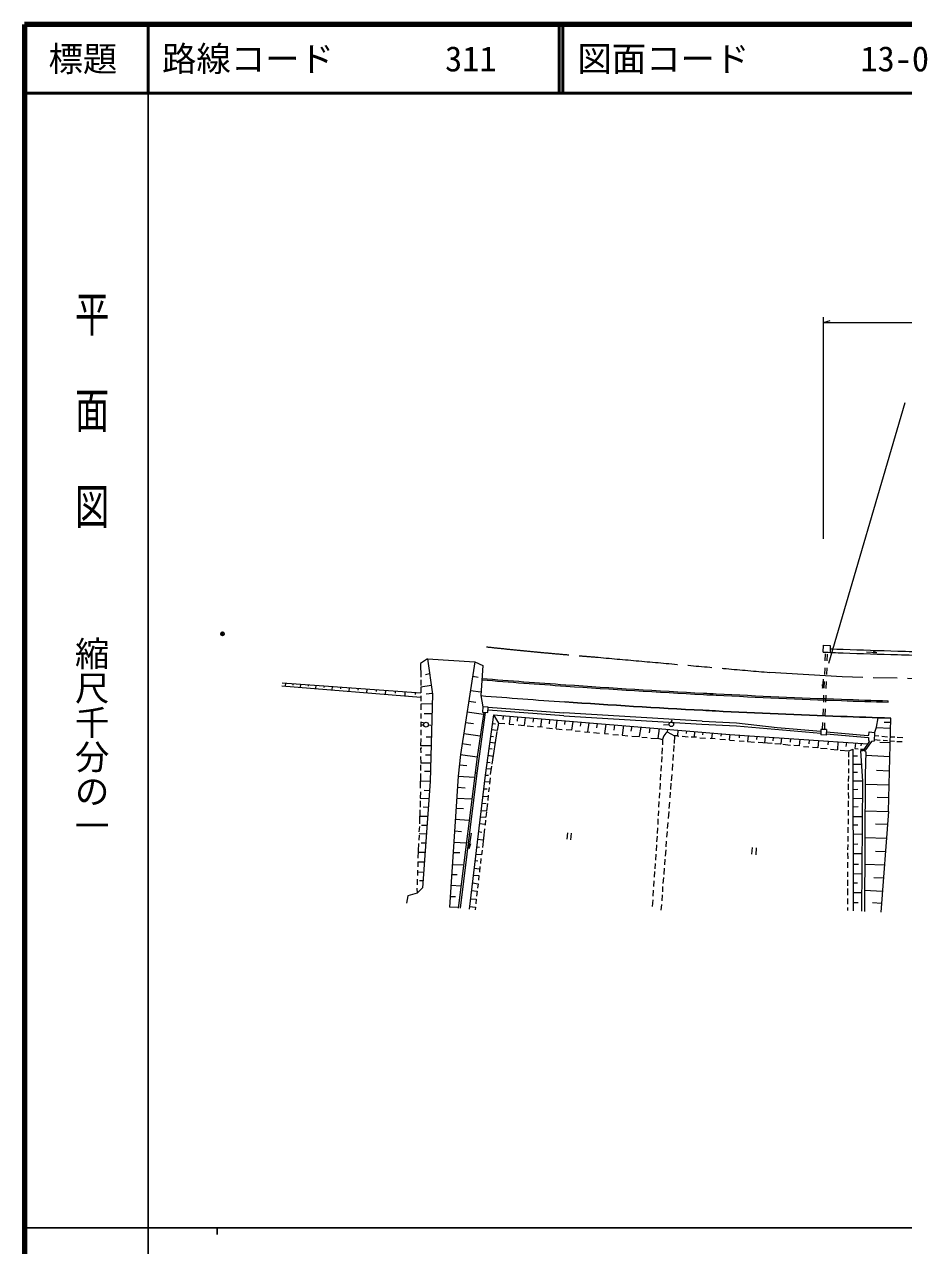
# Model space of a CAD drawing. Units: millimetres, scale not verified. Extents: x 40000 to 680000, y 20000 to 380000.
# Drawn here: x 40000 to 167791, y 202409 to 380000 of the extents above; entities that cross this region are included whole.
import ezdxf
from ezdxf.enums import TextEntityAlignment as Align

# ---------------------------------------------------------------- set-up
doc = ezdxf.new("R2010")
doc.units = ezdxf.units.MM
doc.header["$LTSCALE"] = 1000
doc.header["$PDMODE"] = 32
doc.header["$PDSIZE"] = 500
doc.linetypes.add('CHAIN', pattern=[18.5, 12, -1.5, 3.5, -1.5])
doc.linetypes.add('USER1', pattern=[2, 1, -1])
for name, color, linetype, lineweight in [('M-BGD', 7, 'Continuous', 13), ('M-BMK', 2, 'CHAIN', 13), ('M-STR-HTXT', 7, 'Continuous', 13), ('M-TTL', 2, 'Continuous', 140), ('M-TTL-BAND', 7, 'Continuous', 25), ('M-TTL-LINE', 7, 'Continuous', 50)]:
    doc.layers.add(name, color=color, linetype=linetype, lineweight=lineweight)
doc.layers.add('M-OTRS', color=6, linetype='Continuous')
doc.layers.add('M-TTL-TXT', color=7, linetype='Continuous')
doc.styles.add('@ＭＳ ゴシック', font='')
doc.styles.add('ＭＳ ゴシック', font='')
doc.styles.get('@ＭＳ ゴシック').set_extended_font_data('@MS Gothic')
doc.styles.get('ＭＳ ゴシック').set_extended_font_data('MS Gothic')

msp = doc.modelspace()

# ---------------------------------------------------------------- linework, layer by layer
at = {"layer": 'M-BGD'}
for p, q in [((156107, 288714), (156145, 289714)), ((156145, 289714), (157144, 289676)), ((157144, 289676), (157106, 288676)), ((98597, 287719), (97582, 287060)), ((98597, 287719), (99298, 282606)), ((98597, 287719), (105494, 287300)), ((162389, 288761), (163910, 288680)), ((97582, 287060), (97611, 285062)), ((105494, 287300), (103387, 273828)), ((105494, 287301), (106655, 286768)), ((106655, 286768), (106321, 282392)), ((77453, 284255), (97612, 282773)), ((77952, 284219), (77920, 283787)), ((97625, 284680), (97624, 283853)), ((98894, 285552), (98310, 285403)), ((105168, 285216), (105931, 285075)), ((156085, 284792), (156027, 283479)), ((77431, 283828), (97616, 282155)), ((79031, 284139), (79015, 283924)), ((80109, 284060), (80076, 283609)), ((81238, 283977), (81221, 283751)), ((82366, 283894), (82332, 283422)), ((83547, 283807), (83530, 283571)), ((84728, 283720), (84691, 283226)), ((85963, 283629), (85945, 283382)), ((87198, 283539), (87160, 283022)), ((88491, 283443), (88472, 283185)), ((89783, 283348), (89743, 282808)), ((91135, 283249), (91115, 282979)), ((92487, 283150), (92446, 282584)), ((93902, 283045), (93881, 282763)), ((95316, 282941), (95273, 282349)), ((96796, 282833), (96775, 282537)), ((97613, 283622), (97612, 282773)), ((99126, 283861), (97613, 283622)), ((99283, 282711), (98404, 282611)), ((99298, 282606), (98975, 269904)), ((104844, 283137), (106359, 282930)), ((106321, 282392), (106322, 282390)), ((106321, 282392), (106620, 280779)), ((106332, 282551), (106333, 282551)), ((97636, 281140), (97604, 280325)), ((97608, 282359), (97641, 281595)), ((99261, 281180), (97636, 281140)), ((104600, 281570), (105608, 281459)), ((106620, 280779), (106561, 279981)), ((107418, 280720), (106620, 280779)), ((107358, 279922), (107418, 280720)), ((107418, 280720), (118421, 279903)), ((165567, 281435), (165572, 281635)), ((97625, 279783), (97628, 279052)), ((99225, 279737), (98098, 279724)), ((104359, 280028), (106734, 279711)), ((106988, 279949), (105744, 271126)), ((106767, 279966), (105819, 273508)), ((106561, 279981), (107358, 279922)), ((108162, 279589), (106996, 270822)), ((118390, 279464), (107385, 280281)), ((108162, 279589), (142557, 276732)), ((108162, 279588), (108926, 278361)), ((109611, 279469), (109556, 278923)), ((110589, 279390), (110458, 278267)), ((111661, 279300), (111602, 278681)), ((112802, 279206), (112659, 278055)), ((113983, 279108), (113886, 278526)), ((115156, 279012), (115014, 277813)), ((116326, 278915), (116265, 278303)), ((117392, 278827), (117229, 277629)), ((118390, 279464), (138483, 278257)), ((138506, 278696), (118421, 279903)), ((134110, 278842), (134031, 278544)), ((164043, 279154), (163791, 277794)), ((164068, 279180), (164043, 279154)), ((165584, 265513), (165947, 279122)), ((98096, 278367), (97618, 278525)), ((97618, 278525), (97623, 277844)), ((97621, 278162), (98029, 278145)), ((97624, 277398), (97625, 276635)), ((98728, 278134), (99081, 278079)), ((104117, 278471), (105259, 278310)), ((108735, 277301), (107872, 277407)), ((107970, 272436), (108719, 277176)), ((107999, 278357), (108470, 278301)), ((108926, 278361), (108735, 277301)), ((108926, 278361), (109807, 278341)), ((110458, 278267), (110467, 278246)), ((110467, 278246), (111136, 278188)), ((111770, 278123), (112659, 278055)), ((113099, 277985), (113987, 277918)), ((115318, 277801), (114588, 277830)), ((115885, 277683), (116773, 277615)), ((117311, 277547), (118167, 277481)), ((118565, 278730), (118503, 278182)), ((119522, 277361), (118767, 277392)), ((119709, 278636), (119522, 277361)), ((120034, 277262), (120764, 277233)), ((120860, 278541), (120764, 277932)), ((121396, 277141), (122189, 277078)), ((122045, 278443), (121853, 277105)), ((123257, 278343), (123157, 277709)), ((124528, 278238), (124314, 276867)), ((125769, 278135), (125667, 277385)), ((127069, 278028), (126864, 276632)), ((128273, 277929), (128138, 277223)), ((129592, 277820), (129380, 276439)), ((130926, 277710), (130828, 276987)), ((132258, 277600), (132055, 276141)), ((133720, 278139), (132881, 278072)), ((133500, 277484), (133428, 277137)), ((133428, 277137), (134491, 276544)), ((134975, 277362), (134913, 276527)), ((136245, 277271), (136192, 276868)), ((137428, 277168), (137288, 276347)), ((138483, 278257), (143508, 277995)), ((138506, 278696), (143530, 278435)), ((138620, 277059), (138570, 276677)), ((143508, 277995), (155759, 276923)), ((143530, 278435), (149403, 277767)), ((149403, 277767), (155769, 277206)), ((155779, 277468), (155749, 276668)), ((156579, 277440), (155779, 277468)), ((156579, 277440), (156548, 276641)), ((156567, 277136), (162584, 276606)), ((162729, 276648), (162782, 277135)), ((162782, 277135), (163555, 277048)), ((163555, 277048), (163504, 275771)), ((163791, 277764), (163555, 277048)), ((163791, 277764), (165897, 277674)), ((165930, 278470), (164989, 278487)), ((97633, 276158), (97595, 275067)), ((98378, 276414), (99139, 276384)), ((103641, 275420), (104913, 275242)), ((103866, 276863), (106262, 276530)), ((107633, 275611), (108450, 275507)), ((107753, 276512), (108205, 276461)), ((122727, 277019), (123583, 276952)), ((124314, 276867), (124914, 276843)), ((125514, 276755), (126370, 276689)), ((126864, 276632), (127701, 276564)), ((128302, 276495), (129380, 276439)), ((129728, 276363), (130520, 276300)), ((131057, 276202), (132218, 276131)), ((132218, 276131), (132770, 276021)), ((134491, 276544), (134430, 275444)), ((134913, 276527), (134491, 276544)), ((134913, 276527), (135106, 276486)), ((135614, 276469), (136470, 276403)), ((137676, 276331), (136914, 276362)), ((138182, 276264), (139006, 276199)), ((140401, 276094), (139671, 276140)), ((139964, 276947), (139894, 276126)), ((141066, 276036), (141891, 276003)), ((141260, 276840), (141213, 276507)), ((142557, 276732), (142460, 276003)), ((142460, 276003), (142543, 275913)), ((142543, 275913), (143222, 275886)), ((142557, 276732), (162582, 275379)), ((143888, 276642), (143872, 276241)), ((143918, 275794), (144616, 275766)), ((145203, 276553), (145101, 275732)), ((145101, 275732), (146105, 275631)), ((146486, 276466), (146430, 276011)), ((148672, 275419), (146676, 275594)), ((147684, 276386), (147582, 275515)), ((148834, 276308), (148776, 275790)), ((149903, 275326), (149085, 275390)), ((149969, 275387), (149903, 275326)), ((150040, 276226), (149969, 275387)), ((150259, 275328), (151366, 275201)), ((151340, 276138), (151320, 275624)), ((152705, 276046), (152632, 275101)), ((154080, 275953), (154018, 275357)), ((155435, 275862), (155341, 274800)), ((156548, 276641), (155749, 276668)), ((156556, 276850), (162686, 276289)), ((156850, 275752), (156795, 275245)), ((158235, 275673), (158168, 274514)), ((159479, 275583), (159421, 274981)), ((160789, 275498), (160723, 274693)), ((161623, 275444), (161576, 275085)), ((162863, 275783), (161915, 274417)), ((163126, 275723), (162130, 274312)), ((162584, 276606), (162729, 276648)), ((162686, 276289), (162670, 275889)), ((162670, 275889), (162687, 275862)), ((162687, 275862), (162863, 275783)), ((163504, 275771), (163126, 275723)), ((163513, 276002), (164401, 275932)), ((163536, 276565), (164202, 276538)), ((164324, 275619), (165854, 275547)), ((164613, 276482), (165437, 276417)), ((164813, 275909), (165478, 275851)), ((165859, 275805), (166493, 275780)), ((165875, 276407), (166517, 276381)), ((166815, 275733), (167609, 275702)), ((166839, 276333), (167664, 276299)), ((97575, 273553), (97616, 272563)), ((97772, 274769), (97578, 274745)), ((97578, 274745), (97616, 274060)), ((99106, 275074), (97595, 275067)), ((99072, 273753), (98303, 273749)), ((103387, 273828), (103056, 270662)), ((105819, 273508), (103061, 251479)), ((103387, 273828), (105819, 273508)), ((107380, 273706), (108154, 273603)), ((107515, 274722), (107974, 274671)), ((132635, 273544), (132601, 272687)), ((132707, 274782), (132671, 273893)), ((134313, 273827), (134247, 272971)), ((134397, 275127), (134330, 274240)), ((152632, 275101), (151841, 275133)), ((153235, 275007), (154027, 274944)), ((155341, 274800), (154533, 274866)), ((155704, 274746), (156687, 274675)), ((157161, 274590), (158168, 274514)), ((158587, 274467), (159877, 274352)), ((159790, 274235), (159790, 273440)), ((159877, 274352), (160421, 274597)), ((160421, 274597), (160469, 251090)), ((161096, 273607), (160423, 273598)), ((160723, 274693), (161169, 274643)), ((161894, 274360), (161509, 274337)), ((161509, 274337), (161813, 269925)), ((161550, 274624), (162045, 274604)), ((161915, 274417), (161894, 274360)), ((162130, 274312), (162316, 274190)), ((162316, 274190), (162196, 270846)), ((162297, 273721), (165802, 273537)), ((97585, 272313), (97584, 271486)), ((99042, 272583), (97616, 272563)), ((103230, 272321), (104315, 272219)), ((107127, 271806), (107840, 271742)), ((107247, 272707), (107703, 272658)), ((107896, 272121), (107718, 270920)), ((132566, 272244), (132501, 271419)), ((134205, 272464), (134135, 271513)), ((159795, 271786), (159767, 271088)), ((159773, 273091), (159804, 272295)), ((161643, 272393), (160425, 272394)), ((97584, 271073), (97536, 268912)), ((99011, 271336), (98174, 271334)), ((103056, 270662), (101772, 251606)), ((103057, 270669), (105444, 270516)), ((105744, 271126), (103317, 251454)), ((106996, 270822), (104651, 251323)), ((105744, 271126), (105516, 271087)), ((106996, 270822), (107469, 270803)), ((107686, 270444), (107617, 269525)), ((132467, 270944), (132433, 270087)), ((134095, 270910), (134026, 269991)), ((159786, 270706), (159754, 269912)), ((161095, 271204), (160428, 271196)), ((162196, 270846), (162119, 251014)), ((163874, 271527), (165748, 271452)), ((97555, 268403), (97518, 267485)), ((98976, 269918), (97559, 269929)), ((98975, 269904), (97863, 254415)), ((98097, 268625), (98881, 268593)), ((102948, 269058), (104058, 268999)), ((106757, 268831), (107262, 268810)), ((106883, 269876), (107641, 269845)), ((107563, 269050), (107473, 268386)), ((132299, 268248), (132268, 267454)), ((132389, 269643), (132353, 268754)), ((133868, 268344), (133803, 267520)), ((133951, 269644), (133915, 268755)), ((159746, 268291), (159775, 267431)), ((159759, 269562), (159755, 268672)), ((161813, 269925), (160430, 269936)), ((161154, 268713), (160433, 268705)), ((161813, 269925), (161672, 251034)), ((162191, 269522), (165696, 269405)), ((97508, 267069), (97504, 266179)), ((97518, 267485), (98798, 267431)), ((102840, 267458), (105051, 267374)), ((106509, 266768), (107114, 266707)), ((106631, 267781), (107398, 267707)), ((107289, 266677), (107157, 265623)), ((107418, 267911), (107344, 267151)), ((132214, 267011), (132179, 266154)), ((133760, 266917), (133690, 265966)), ((159762, 267082), (159726, 266193)), ((161794, 267413), (160436, 267393)), ((165645, 267521), (163937, 267565)), ((97435, 264877), (97407, 263766)), ((97435, 264877), (98611, 264834)), ((97457, 265768), (97456, 264973)), ((97968, 266192), (98698, 266163)), ((102744, 266032), (103842, 265988)), ((106270, 264778), (107083, 264710)), ((106380, 265691), (107157, 265623)), ((107145, 265474), (107083, 264710)), ((132173, 265646), (132112, 264917)), ((133650, 265523), (133566, 264509)), ((159730, 265748), (159730, 264953)), ((161212, 266197), (160438, 266157)), ((161775, 264782), (160441, 264783)), ((162175, 265649), (165584, 265513)), ((165584, 265513), (164499, 250904)), ((97417, 263353), (97353, 262560)), ((98515, 263502), (97732, 263500)), ((102635, 264411), (104665, 264292)), ((106150, 263778), (106963, 263706)), ((106868, 263005), (106573, 260282)), ((106952, 263596), (106928, 263480)), ((107019, 264271), (106952, 263596)), ((132028, 263171), (131995, 262346)), ((132089, 264473), (132056, 263647)), ((133507, 263939), (133439, 263051)), ((159710, 263236), (159708, 262410)), ((159721, 264476), (159721, 263681)), ((161138, 263573), (160443, 263566)), ((163720, 263743), (165447, 263674)), ((97359, 262115), (97328, 261353)), ((98414, 262260), (97397, 262265)), ((102521, 262721), (103548, 262622)), ((104666, 260173), (104976, 262397)), ((105876, 261492), (106696, 261422)), ((106009, 262604), (106502, 262545)), ((118947, 262456), (118845, 261507)), ((119470, 262404), (119399, 261421)), ((131960, 261934), (131896, 261142)), ((133303, 261244), (133238, 260420)), ((133409, 262607), (133346, 261815)), ((159705, 261933), (159674, 261171)), ((161756, 262223), (160446, 262207)), ((162179, 261770), (165297, 261645)), ((97277, 260878), (97189, 258751)), ((97226, 259640), (98235, 259603)), ((98330, 260926), (97692, 260916)), ((102310, 259595), (103266, 259557)), ((102409, 261055), (104250, 260980)), ((106422, 259235), (105613, 259306)), ((105743, 260386), (106158, 260328)), ((106513, 259903), (106422, 259235)), ((131792, 259333), (131724, 258446)), ((131878, 260665), (131812, 259810)), ((133210, 259976), (133141, 259057)), ((145787, 260298), (145706, 259315)), ((146363, 260243), (146299, 259228)), ((159653, 259518), (159682, 258659)), ((159692, 260757), (159660, 259963)), ((161121, 260767), (160449, 260759)), ((161734, 259404), (160452, 259379)), ((165149, 259654), (163717, 259704)), ((97198, 258239), (97167, 257480)), ((97198, 258239), (98124, 258206)), ((102193, 257851), (103850, 257784)), ((105505, 258402), (105888, 258348)), ((106179, 257532), (106146, 256706)), ((106360, 258701), (106299, 257972)), ((131675, 257971), (131612, 257210)), ((133085, 258614), (133051, 257757)), ((159662, 258151), (159660, 257324)), ((161257, 257831), (160455, 257828)), ((162146, 257890), (165010, 257784)), ((97154, 257004), (97122, 256210)), ((97143, 256750), (98028, 256714)), ((102094, 256388), (102883, 256356)), ((105248, 256266), (106067, 256233)), ((105370, 257281), (106166, 257211)), ((106067, 256233), (106007, 255536)), ((131583, 256830), (131549, 256004)), ((132874, 255920), (132808, 255064)), ((132969, 257315), (132931, 256362)), ((159663, 256784), (159664, 256020)), ((161713, 256484), (160458, 256445)), ((163470, 255931), (164868, 255875)), ((97049, 254401), (97064, 253644)), ((97863, 254415), (97064, 253644)), ((97100, 255702), (97067, 254877)), ((97443, 255498), (97939, 255478)), ((101988, 254812), (103468, 254735)), ((104981, 254046), (105817, 253943)), ((105114, 255148), (105952, 255008)), ((105952, 255008), (105863, 254397)), ((131412, 254102), (131346, 253246)), ((131511, 255466), (131446, 254641)), ((132766, 254620), (132735, 253858)), ((159644, 254336), (159638, 253382)), ((159658, 255575), (159656, 254749)), ((161117, 255121), (160480, 255113)), ((162132, 254077), (164727, 253973)), ((95708, 253280), (95520, 252221)), ((97064, 253644), (95708, 253280)), ((101878, 253189), (102659, 253158)), ((104837, 252848), (105655, 252780)), ((105655, 252780), (105627, 252085)), ((105817, 253943), (105723, 253226)), ((131324, 252675), (131254, 251724)), ((132700, 253415), (132633, 252527)), ((159638, 252905), (159636, 252047)), ((161692, 253715), (160464, 253720)), ((161193, 252277), (160467, 252271)), ((163260, 252283), (164597, 252229)), ((101776, 251670), (103074, 251614)), ((104704, 251736), (105558, 251633)), ((105558, 251633), (105523, 251237)), ((132593, 252020), (132530, 251191)), ((159630, 251570), (159628, 251129))]:
    msp.add_line(p, q, dxfattribs=at)
at = {"layer": 'M-BGD', "linetype": 'USER1'}
for p, q in [((156029, 277459), (156457, 288702)), ((156329, 277449), (156756, 288690))]:
    msp.add_line(p, q, dxfattribs=at)
at = {"layer": 'M-BGD'}
for points in [[(163407, 288623), (163910, 288680), (163415, 288790)], [(155966, 283982), (156027, 283479), (156133, 283974)], [(104646, 260933), (104666, 260173), (104894, 260899)]]:
    msp.add_lwpolyline(points, dxfattribs=at)
for centre, radius in [((98379, 278162), 350), ((134035, 278220), 325)]:
    msp.add_circle(centre, radius, dxfattribs=at)
for centre, radius, start, end in [((202081, 1484331), 1196500, 267.79795, 267.93603), ((202081, 1484331), 1196500, 267.79795, 267.93603), ((202090, 1484331), 1195980, 267.84539, 267.93603), ((202090, 1484331), 1196500, 267.93603, 268.31618), ((202090, 1484331), 1196500, 267.93603, 268.31618), ((202090, 1484331), 1195980, 267.93603, 268.31618), ((202090, 1484331), 1196500, 268.31618, 268.73998), ((202090, 1484331), 1195980, 268.31618, 268.73998), ((202090, 1484331), 1203450, 265.44399, 266.02617), ((202090, 1484331), 1203250, 265.44396, 266.02617), ((202090, 1484331), 1205750, 265.44441, 266.02617), ((202090, 1484331), 1203450, 266.02617, 266.9811), ((202090, 1484331), 1203250, 266.02617, 266.9811), ((202090, 1484331), 1203450, 266.9811, 267.06885), ((202090, 1484331), 1203250, 266.9811, 267.06885), ((202090, 1484331), 1203450, 267.06885, 267.93603), ((202090, 1484331), 1203250, 267.06885, 267.93603), ((202090, 1484331), 1203450, 267.93603, 268.26086), ((202090, 1484331), 1203250, 267.93603, 268.26084), ((134717, 275624), 1987, 130.43735, 191.22145)]:
    msp.add_arc(centre, radius, start, end, dxfattribs=at)
at = {"layer": 'M-BGD', "lineweight": 25}
for start, end in [(266.02617, 266.9811), (266.9811, 267.06885), (267.06885, 267.93603), (267.93603, 268.28228)]:
    msp.add_arc((202090, 1484331), 1205750, start, end, dxfattribs=at)
at = {"layer": 'M-BMK'}
for p, q in [((158872, 285109), (148338, 285764)), ((198859, 284111), (158872, 285109))]:
    msp.add_line(p, q, dxfattribs=at)
for centre, radius, start, end in [((164035, 811490), 525096, 263.78389, 265.51788), ((564380, 5145107), 4877120, 264.80762, 265.10644)]:
    msp.add_arc(centre, radius, start, end, dxfattribs=at)
at = {"layer": 'M-OTRS'}
msp.add_point((68785, 291383), dxfattribs=at)
at = {"layer": 'M-STR-HTXT'}
for p, q in [((156145, 305180), (156145, 337408)), ((156145, 336672), (157145, 336922)), ((156145, 336672), (282408, 336672)), ((167994, 324949), (156859, 287079))]:
    msp.add_line(p, q, dxfattribs=at)
at = {"layer": 'M-TTL'}
for p, q in [((40000, 380000), (40000, 20000)), ((680000, 380000), (40000, 380000))]:
    msp.add_line(p, q, dxfattribs=at)
at = {"layer": 'M-TTL-BAND'}
for p, q in [((58000, 370000), (58000, 20000)), ((40000, 205000), (579000, 205000)), ((68000, 205000), (68000, 204000))]:
    msp.add_line(p, q, dxfattribs=at)
at = {"layer": 'M-TTL-LINE'}
for p, q in [((58000, 380000), (58000, 370000)), ((117750, 380000), (117750, 370000)), ((118250, 380000), (118250, 370000)), ((40000, 370000), (680000, 370000))]:
    msp.add_line(p, q, dxfattribs=at)

# ---------------------------------------------------------------- texts
at = {"layer": 'M-TTL-BAND', "style": '@ＭＳ ゴシック', "width": 1.4}
msp.add_text('平  面  図', height=3666, rotation=270, dxfattribs=at).set_placement((49777, 306475), align=Align.MIDDLE_RIGHT)
at = {"layer": 'M-TTL-BAND', "style": '@ＭＳ ゴシック'}
msp.add_text('縮尺千分の一', height=3666, rotation=270, dxfattribs=at).set_placement((49777, 261030), align=Align.MIDDLE_RIGHT)
at = {"layer": 'M-TTL-TXT', "style": 'ＭＳ ゴシック'}
msp.add_text('標題', height=3666, dxfattribs=at).set_placement((48500, 375000), align=Align.MIDDLE_CENTER)
for s, p in [('路線コード', (60000, 375000)), ('311', (101142, 375000)), ('図面コード', (120380, 375000)), ('13-0', (161521, 375000))]:
    msp.add_text(s, height=3666, dxfattribs=at).set_placement(p, align=Align.MIDDLE_LEFT)

doc.saveas('drawing.dxf')
